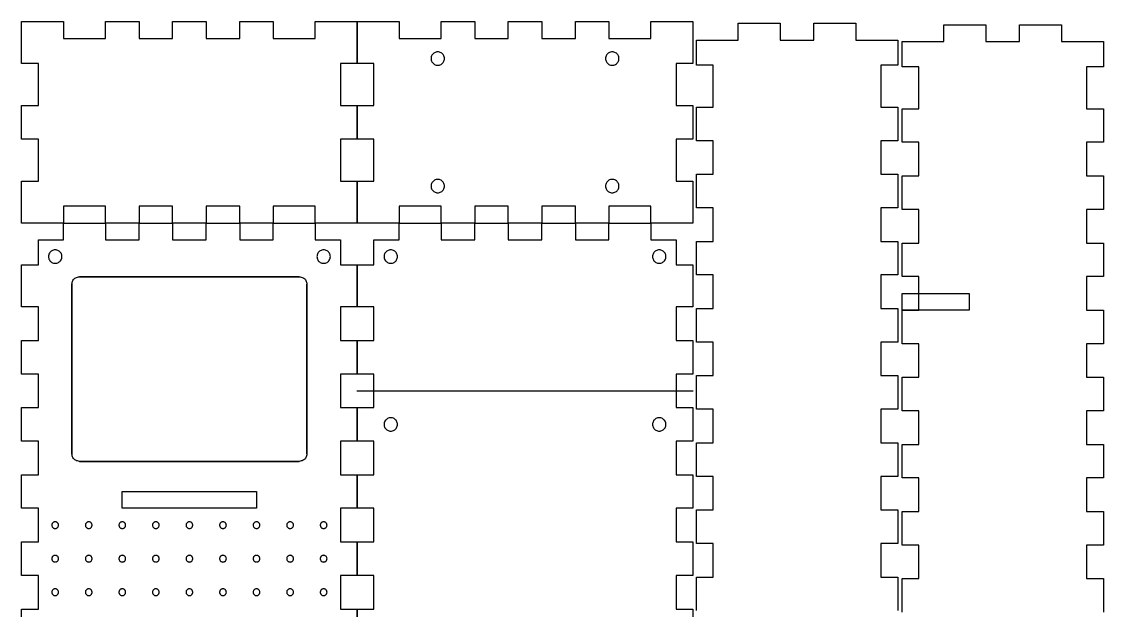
# Model space of a CAD drawing. Extents: x 1 to 323, y 39 to 399.
# Drawn here: x 0.8 to 323.1, y 223.9 to 399.3 of the extents above; entities that cross this region are included whole.
import ezdxf

# ---------------------------------------------------------------- set-up
doc = ezdxf.new("R2010")
doc.units = 0
doc.layers.add('Layer_1', color=7, linetype='CONTINUOUS')

msp = doc.modelspace()

# ---------------------------------------------------------------- linework, layer by layer
at = {"layer": 'Layer_1', "color": 7}
for points in [[(25.774448, 399.327155), (35.774456, 399.327155), (35.774456, 394.327151), (45.774464, 394.327151), (45.774464, 399.327155), (55.774472, 399.327155), (55.774472, 394.327151), (65.774481, 394.327151), (65.774481, 399.327155), (75.774489, 399.327155), (75.774489, 394.327151), (88.2745, 394.327151), (88.2745, 399.327155), (100.774509, 399.327155), (100.774509, 386.827145), (95.774505, 386.827145), (95.774505, 374.327134), (100.774509, 374.327134), (100.774509, 364.327126), (95.774505, 364.327126), (95.774505, 351.827117), (100.774509, 351.827117), (100.774509, 339.327106), (88.2745, 339.327106), (88.2745, 344.32711), (75.774489, 344.32711), (75.774489, 339.327106), (65.774481, 339.327106), (65.774481, 344.32711), (55.774472, 344.32711), (55.774472, 339.327106), (45.774464, 339.327106), (45.774464, 344.32711), (35.774456, 344.32711), (35.774456, 339.327106), (25.774448, 339.327106), (25.774448, 344.32711), (13.274437, 344.32711), (13.274437, 339.327106), (0.774427, 339.327106), (0.774427, 351.827117), (5.774431, 351.827117), (5.774431, 364.327126), (0.774427, 364.327126), (0.774427, 374.327134), (5.774431, 374.327134), (5.774431, 386.827145), (0.774427, 386.827145), (0.774427, 399.327155), (13.274437, 399.327155), (13.274437, 394.327151), (25.774448, 394.327151), (25.774448, 399.327155)], [(125.77453, 399.327155), (135.774538, 399.327155), (135.774538, 394.327151), (145.774546, 394.327151), (145.774546, 399.327155), (155.774555, 399.327155), (155.774555, 394.327151), (165.774563, 394.327151), (165.774563, 399.327155), (175.774571, 399.327155), (175.774571, 394.327151), (188.274583, 394.327151), (188.274583, 399.327155), (200.774592, 399.327155), (200.774592, 386.827145), (195.774587, 386.827145), (195.774587, 374.327134), (200.774592, 374.327134), (200.774592, 364.327126), (195.774587, 364.327126), (195.774587, 351.827117), (200.774592, 351.827117), (200.774592, 339.327106), (188.274583, 339.327106), (188.274583, 344.32711), (175.774571, 344.32711), (175.774571, 339.327106), (165.774563, 339.327106), (165.774563, 344.32711), (155.774555, 344.32711), (155.774555, 339.327106), (145.774546, 339.327106), (145.774546, 344.32711), (135.774538, 344.32711), (135.774538, 339.327106), (125.77453, 339.327106), (125.77453, 344.32711), (113.27452, 344.32711), (113.27452, 339.327106), (100.774509, 339.327106), (100.774509, 351.827117), (105.774513, 351.827117), (105.774513, 364.327126), (100.774509, 364.327126), (100.774509, 374.327134), (105.774513, 374.327134), (105.774513, 386.827145), (100.774509, 386.827145), (100.774509, 399.327155), (113.27452, 399.327155), (113.27452, 394.327151), (125.77453, 394.327151), (125.77453, 399.327155)], [(126.77453, 388.327146), (126.77453, 388.327146)], [(178.774573, 388.327146), (178.774573, 388.327146)], [(126.77453, 350.327115), (126.77453, 350.327115)], [(178.774573, 350.327115), (178.774573, 350.327115)], [(12.774438, 329.327096), (12.774438, 329.327096)], [(92.7745, 329.327096), (92.7745, 329.327096)], [(112.77452, 329.327096), (112.77452, 329.327096)], [(192.774582, 329.327096), (192.774582, 329.327096)], [(18.024441, 323.327092), (83.524494, 323.327092)], [(18.024441, 323.327092), (18.024441, 323.327092)], [(15.77444, 270.577049), (15.77444, 321.07709)], [(85.774494, 321.07709), (85.774494, 270.577049)], [(283.120738, 318.374792), (283.120738, 313.374788), (263.12072, 313.374788), (263.12072, 318.374792), (283.120738, 318.374792)], [(100.774509, 289.327064), (200.774589, 289.327064), (200.774589, 289.227064), (100.774509, 289.227064), (100.774509, 289.327064)], [(112.77452, 279.327055), (112.77452, 279.327055)], [(192.774582, 279.327055), (192.774582, 279.327055)], [(83.524494, 268.327046), (18.024441, 268.327046)], [(30.774452, 259.327036), (70.774487, 259.327036), (70.774487, 254.327032), (30.774452, 254.327032), (30.774452, 259.327036)], [(11.774437, 249.327033), (11.774437, 249.327033)], [(21.774445, 249.327033), (21.774445, 249.327033)], [(31.774453, 249.327033), (31.774453, 249.327033)], [(41.774464, 249.327033), (41.774464, 249.327033)], [(51.774469, 249.327033), (51.774469, 249.327033)], [(61.774477, 249.327033), (61.774477, 249.327033)], [(71.774483, 249.327033), (71.774483, 249.327033)], [(81.774497, 249.327033), (81.774497, 249.327033)], [(91.774499, 249.327033), (91.774499, 249.327033)], [(11.774437, 239.327025), (11.774437, 239.327025)], [(21.774445, 239.327025), (21.774445, 239.327025)], [(31.774453, 239.327025), (31.774453, 239.327025)], [(41.774464, 239.327025), (41.774464, 239.327025)], [(51.774469, 239.327025), (51.774469, 239.327025)], [(61.774477, 239.327025), (61.774477, 239.327025)], [(71.774483, 239.327025), (71.774483, 239.327025)], [(81.774497, 239.327025), (81.774497, 239.327025)], [(91.774499, 239.327025), (91.774499, 239.327025)], [(11.774437, 229.327014), (11.774437, 229.327014)], [(21.774445, 229.327014), (21.774445, 229.327014)], [(31.774453, 229.327014), (31.774453, 229.327014)], [(41.774464, 229.327014), (41.774464, 229.327014)], [(51.774469, 229.327014), (51.774469, 229.327014)], [(61.774477, 229.327014), (61.774477, 229.327014)], [(71.774483, 229.327014), (71.774483, 229.327014)], [(81.774497, 229.327014), (81.774497, 229.327014)], [(91.774499, 229.327014), (91.774499, 229.327014)]]:
    msp.add_lwpolyline(points, close=True, dxfattribs=at)
for points in [[(201.838179, 223.850867), (201.838179, 233.850875), (206.838184, 233.850875), (206.838184, 243.850882), (201.838179, 243.850882), (201.838179, 253.85089), (206.838184, 253.85089), (206.838184, 263.850898), (201.838179, 263.850898), (201.838179, 273.850905), (206.838184, 273.850905), (206.838184, 283.850913), (201.838179, 283.850913), (201.838179, 293.85092), (206.838184, 293.85092), (206.838184, 303.850928), (201.838179, 303.850928), (201.838179, 313.850936), (206.838184, 313.850936), (206.838184, 323.850943), (201.838179, 323.850943), (201.838179, 333.850951), (206.838184, 333.850951), (206.838184, 343.850959), (201.838179, 343.850959), (201.838179, 353.850966), (206.838184, 353.850966), (206.838184, 363.850974), (201.838179, 363.850974), (201.838179, 373.850981), (206.838184, 373.850981), (206.838184, 386.350991), (201.838179, 386.350991), (201.838179, 393.850997), (214.338192, 393.850997), (214.338192, 398.851001), (226.838203, 398.851001), (226.838203, 393.850997), (236.838212, 393.850997), (236.838212, 398.851001), (249.338223, 398.851001), (249.338223, 393.850997), (261.838235, 393.850997), (261.838235, 386.350991), (256.83823, 386.350991), (256.83823, 373.850981), (261.838235, 373.850981), (261.838235, 363.850974), (256.83823, 363.850974), (256.83823, 353.850966), (256.83823, 353.850966), (261.838235, 353.850966), (261.838235, 343.850959), (256.83823, 343.850959), (256.83823, 333.850951), (261.838235, 333.850951), (261.838235, 323.850943), (256.83823, 323.850943), (256.83823, 313.850936), (261.838235, 313.850936), (261.838235, 303.850928), (256.83823, 303.850928), (256.83823, 293.85092), (261.838235, 293.85092), (261.838235, 283.850913), (256.83823, 283.850913), (256.83823, 273.850905), (261.838235, 273.850905), (261.838235, 263.850898), (256.83823, 263.850898), (256.83823, 253.85089), (261.838235, 253.85089), (261.838235, 243.850882), (256.83823, 243.850882), (256.83823, 233.850875), (261.838235, 233.850875), (261.838235, 223.850867)], [(263.120723, 223.374722), (263.120723, 233.37473), (268.120727, 233.37473), (268.120727, 243.374737), (263.120723, 243.374737), (263.120723, 253.374745), (268.120727, 253.374745), (268.120727, 263.374753), (263.120723, 263.374753), (263.120723, 273.37476), (268.120727, 273.37476), (268.120727, 283.374768), (263.120723, 283.374768), (263.120723, 293.374775), (268.120727, 293.374775), (268.120727, 303.374783), (263.120723, 303.374783), (263.120723, 313.374791), (268.120727, 313.374791), (268.120727, 323.374798), (263.120723, 323.374798), (263.120723, 333.374806), (268.120727, 333.374806), (268.120727, 343.374814), (263.120723, 343.374814), (263.120723, 353.374821), (268.120727, 353.374821), (268.120727, 363.374829), (263.120723, 363.374829), (263.120723, 373.374836), (268.120727, 373.374836), (268.120727, 385.874846), (263.120723, 385.874846), (263.120723, 393.374852), (275.620736, 393.374852), (275.620736, 398.374856), (288.120746, 398.374856), (288.120746, 393.374852), (298.120755, 393.374852), (298.120755, 398.374856), (310.620767, 398.374856), (310.620767, 393.374852), (323.120778, 393.374852), (323.120778, 385.874846), (318.120774, 385.874846), (318.120774, 373.374836), (323.120778, 373.374836), (323.120778, 363.374829), (318.120774, 363.374829), (318.120774, 353.374821), (318.120774, 353.374821), (323.120778, 353.374821), (323.120778, 343.374814), (318.120774, 343.374814), (318.120774, 333.374806), (323.120778, 333.374806), (323.120778, 323.374798), (318.120774, 323.374798), (318.120774, 313.374791), (323.120778, 313.374791), (323.120778, 303.374783), (318.120774, 303.374783), (318.120774, 293.374775), (323.120778, 293.374775), (323.120778, 283.374768), (318.120774, 283.374768), (318.120774, 273.37476), (323.120778, 273.37476), (323.120778, 263.374753), (318.120774, 263.374753), (318.120774, 253.374745), (323.120778, 253.374745), (323.120778, 243.374737), (318.120774, 243.374737), (318.120774, 233.37473), (323.120778, 233.37473), (323.120778, 223.374722)], [(0.774427, 214.327002), (0.774427, 224.32701), (5.774431, 224.32701), (5.774431, 234.327018), (0.774427, 234.327018), (0.774427, 244.327027), (5.774431, 244.327027), (5.774431, 254.327035), (0.774427, 254.327035), (0.774427, 264.327043), (5.774431, 264.327043), (5.774431, 274.327051), (0.774427, 274.327051), (0.774427, 284.327059), (5.774431, 284.327059), (5.774431, 294.327068), (0.774427, 294.327068), (0.774427, 304.327076), (5.774431, 304.327076), (5.774431, 314.327084), (0.774427, 314.327084), (0.774427, 326.827094), (5.774431, 326.827094), (5.774431, 334.327101), (13.274437, 334.327101), (13.274437, 339.327105), (25.774448, 339.327105), (25.774448, 334.327101), (25.774448, 334.327101), (35.774456, 334.327101), (35.774456, 339.327105), (45.774464, 339.327105), (45.774464, 334.327101), (55.774472, 334.327101), (55.774472, 339.327105), (65.774481, 339.327105), (65.774481, 334.327101), (75.774489, 334.327101), (75.774489, 339.327105), (88.2745, 339.327105), (88.2745, 334.327101), (95.774505, 334.327101), (95.774505, 326.827094), (100.774509, 326.827094), (100.774509, 314.327084), (95.774505, 314.327084), (95.774505, 304.327076), (100.774509, 304.327076), (100.774509, 294.327068), (95.774505, 294.327068), (95.774505, 284.327059), (100.774509, 284.327059), (100.774509, 274.327051), (95.774505, 274.327051), (95.774505, 264.327043), (100.774509, 264.327043), (100.774509, 254.327035), (95.774505, 254.327035), (95.774505, 244.327027), (100.774509, 244.327027), (100.774509, 234.327018), (95.774505, 234.327018), (95.774505, 224.32701), (100.774509, 224.32701), (100.774509, 214.327002)], [(100.774509, 214.327002), (100.774509, 224.32701), (105.774513, 224.32701), (105.774513, 234.327018), (100.774509, 234.327018), (100.774509, 244.327027), (105.774513, 244.327027), (105.774513, 254.327035), (100.774509, 254.327035), (100.774509, 264.327043), (105.774513, 264.327043), (105.774513, 274.327051), (100.774509, 274.327051), (100.774509, 284.327059), (105.774513, 284.327059), (105.774513, 294.327068), (100.774509, 294.327068), (100.774509, 304.327076), (105.774513, 304.327076), (105.774513, 314.327084), (100.774509, 314.327084), (100.774509, 326.827094), (105.774513, 326.827094), (105.774513, 334.327101), (113.27452, 334.327101), (113.27452, 339.327105), (125.77453, 339.327105), (125.77453, 334.327101), (125.77453, 334.327101), (135.774538, 334.327101), (135.774538, 339.327105), (145.774546, 339.327105), (145.774546, 334.327101), (155.774555, 334.327101), (155.774555, 339.327105), (165.774563, 339.327105), (165.774563, 334.327101), (175.774571, 334.327101), (175.774571, 339.327105), (188.274583, 339.327105), (188.274583, 334.327101), (195.774587, 334.327101), (195.774587, 326.827094), (200.774592, 326.827094), (200.774592, 314.327084), (195.774587, 314.327084), (195.774587, 304.327076), (200.774592, 304.327076), (200.774592, 294.327068), (195.774587, 294.327068), (195.774587, 284.327059), (200.774592, 284.327059), (200.774592, 274.327051), (195.774587, 274.327051), (195.774587, 264.327043), (200.774592, 264.327043), (200.774592, 254.327035), (195.774587, 254.327035), (195.774587, 244.327027), (200.774592, 244.327027), (200.774592, 234.327018), (195.774587, 234.327018), (195.774587, 224.32701), (200.774592, 224.32701), (200.774592, 214.327002)]]:
    msp.add_lwpolyline(points, dxfattribs=at)
for points, knots in [([(126.77453, 388.327146), (126.761197, 388.152129), (126.734642, 387.803544), (126.524792, 387.315714), (126.205525, 386.896593), (125.785841, 386.575229), (125.298162, 386.373164), (124.774519, 386.304039), (124.250928, 386.373164), (123.763096, 386.575229), (123.343975, 386.896593), (123.022611, 387.315714), (122.820546, 387.803544), (122.751421, 388.327146), (122.820546, 388.850748), (123.022611, 389.338577), (123.343975, 389.757698), (123.763096, 390.079062), (124.250928, 390.281128), (124.774519, 390.350253), (125.298162, 390.281128), (125.785841, 390.079062), (126.205525, 389.757698), (126.524792, 389.338577), (126.734642, 388.850748), (126.761197, 388.502163), (126.77453, 388.327146)], [0, 0, 0, 0, 0.52355, 1.042768, 1.566318, 2.089868, 2.609086, 3.132636, 3.656186, 4.175404, 4.698954, 5.222504, 5.741722, 6.265272, 6.788822, 7.30804, 7.83159, 8.35514, 8.874358, 9.397908, 9.921458, 10.440676, 10.964226, 11.487776, 12.006994, 12.530544, 12.530544, 12.530544, 12.530544]), ([(178.774573, 388.327146), (178.761241, 388.152129), (178.734685, 387.803545), (178.52484, 387.315712), (178.205552, 386.896603), (177.785948, 386.575191), (177.297974, 386.373307), (176.601234, 386.280229), (175.726433, 386.514842), (174.962807, 387.279973), (174.679039, 388.327146), (174.962807, 389.374319), (175.726433, 390.13945), (176.601234, 390.374063), (177.297974, 390.280985), (177.785948, 390.079101), (178.205552, 389.757688), (178.52484, 389.33858), (178.734685, 388.850747), (178.761241, 388.502162), (178.774573, 388.327146)], [0, 0, 0, 0, 0.52355, 1.042768, 1.566318, 2.089868, 2.609086, 3.132636, 4.178354, 5.193057, 6.238775, 7.284493, 8.299196, 9.344914, 9.868464, 10.387682, 10.911232, 11.434782, 11.954, 12.47755, 12.47755, 12.47755, 12.47755]), ([(126.77453, 350.327115), (126.761197, 350.152098), (126.734642, 349.803513), (126.524792, 349.315683), (126.205525, 348.896562), (125.785841, 348.575198), (125.298162, 348.373132), (124.774519, 348.304008), (124.250928, 348.373132), (123.763096, 348.575198), (123.343975, 348.896562), (123.022611, 349.315683), (122.820546, 349.803513), (122.751421, 350.327115), (122.820546, 350.850716), (123.022611, 351.338546), (123.343975, 351.757667), (123.763096, 352.079031), (124.250928, 352.281097), (124.774519, 352.350222), (125.298162, 352.281097), (125.785841, 352.079031), (126.205525, 351.757667), (126.524792, 351.338546), (126.734642, 350.850716), (126.761197, 350.502131), (126.77453, 350.327115)], [0, 0, 0, 0, 0.52355, 1.042768, 1.566318, 2.089868, 2.609086, 3.132636, 3.656186, 4.175404, 4.698954, 5.222504, 5.741722, 6.265272, 6.788822, 7.30804, 7.83159, 8.35514, 8.874358, 9.397908, 9.921458, 10.440676, 10.964226, 11.487776, 12.006994, 12.530544, 12.530544, 12.530544, 12.530544]), ([(178.774573, 350.327115), (178.761241, 350.152098), (178.734685, 349.803513), (178.52484, 349.31568), (178.205552, 348.896572), (177.785948, 348.57516), (177.297974, 348.373275), (176.601234, 348.280198), (175.726433, 348.514811), (174.962807, 349.279941), (174.679039, 350.327115), (174.962807, 351.374288), (175.726433, 352.139419), (176.601234, 352.374032), (177.297974, 352.280954), (177.785948, 352.07907), (178.205552, 351.757657), (178.52484, 351.338549), (178.734685, 350.850716), (178.761241, 350.502131), (178.774573, 350.327115)], [0, 0, 0, 0, 0.52355, 1.042768, 1.566318, 2.089868, 2.609086, 3.132636, 4.178354, 5.193057, 6.238775, 7.284493, 8.299196, 9.344914, 9.868464, 10.387682, 10.911232, 11.434782, 11.954, 12.47755, 12.47755, 12.47755, 12.47755]), ([(12.774438, 329.327096), (12.761105, 329.152079), (12.73455, 328.803494), (12.5247, 328.315664), (12.205433, 327.896543), (11.785749, 327.575179), (11.29807, 327.373114), (10.774427, 327.303989), (10.250836, 327.373114), (9.763004, 327.575179), (9.343883, 327.896543), (9.022519, 328.315664), (8.820454, 328.803494), (8.751329, 329.327096), (8.820454, 329.850698), (9.022519, 330.338527), (9.343883, 330.757649), (9.763004, 331.079012), (10.250836, 331.281078), (10.774427, 331.350203), (11.29807, 331.281078), (11.785749, 331.079012), (12.205433, 330.757649), (12.5247, 330.338527), (12.73455, 329.850698), (12.761105, 329.502113), (12.774438, 329.327096)], [0, 0, 0, 0, 0.52355, 1.042768, 1.566318, 2.089868, 2.609086, 3.132636, 3.656186, 4.175404, 4.698954, 5.222504, 5.741722, 6.265272, 6.788822, 7.30804, 7.83159, 8.35514, 8.874358, 9.397908, 9.921458, 10.440676, 10.964226, 11.487776, 12.006994, 12.530544, 12.530544, 12.530544, 12.530544]), ([(92.7745, 329.327096), (92.761167, 329.152079), (92.734613, 328.803494), (92.524762, 328.315664), (92.205495, 327.896543), (91.785812, 327.575179), (91.298132, 327.373114), (90.77449, 327.303989), (90.250899, 327.373114), (89.763066, 327.575179), (89.343946, 327.896543), (89.022582, 328.315664), (88.820516, 328.803494), (88.751391, 329.327096), (88.820516, 329.850698), (89.022582, 330.338527), (89.343946, 330.757649), (89.763066, 331.079012), (90.250899, 331.281078), (90.77449, 331.350203), (91.298132, 331.281078), (91.785812, 331.079012), (92.205495, 330.757649), (92.524762, 330.338527), (92.734613, 329.850698), (92.761167, 329.502113), (92.7745, 329.327096)], [0, 0, 0, 0, 0.52355, 1.042768, 1.566318, 2.089868, 2.609086, 3.132636, 3.656186, 4.175404, 4.698954, 5.222504, 5.741722, 6.265272, 6.788822, 7.30804, 7.83159, 8.35514, 8.874358, 9.397908, 9.921458, 10.440676, 10.964226, 11.487776, 12.006994, 12.530544, 12.530544, 12.530544, 12.530544]), ([(112.77452, 329.327096), (112.761187, 329.152079), (112.734633, 328.803494), (112.524782, 328.315664), (112.205515, 327.896543), (111.785832, 327.575179), (111.298152, 327.373114), (110.77451, 327.303989), (110.250918, 327.373114), (109.763086, 327.575179), (109.343966, 327.896543), (109.022602, 328.315664), (108.820536, 328.803494), (108.751411, 329.327096), (108.820536, 329.850698), (109.022602, 330.338527), (109.343966, 330.757649), (109.763086, 331.079012), (110.250918, 331.281078), (110.77451, 331.350203), (111.298152, 331.281078), (111.785832, 331.079012), (112.205515, 330.757649), (112.524782, 330.338527), (112.734633, 329.850698), (112.761187, 329.502113), (112.77452, 329.327096)], [0, 0, 0, 0, 0.52355, 1.042768, 1.566318, 2.089868, 2.609086, 3.132636, 3.656186, 4.175404, 4.698954, 5.222504, 5.741722, 6.265272, 6.788822, 7.30804, 7.83159, 8.35514, 8.874358, 9.397908, 9.921458, 10.440676, 10.964226, 11.487776, 12.006994, 12.530544, 12.530544, 12.530544, 12.530544]), ([(192.774582, 329.327096), (192.76125, 329.152079), (192.734695, 328.803494), (192.524844, 328.315664), (192.205578, 327.896543), (191.785894, 327.575179), (191.298214, 327.373114), (190.774572, 327.303989), (190.250981, 327.373114), (189.763148, 327.575179), (189.344028, 327.896543), (189.022664, 328.315664), (188.820598, 328.803494), (188.751473, 329.327096), (188.820598, 329.850698), (189.022664, 330.338527), (189.344028, 330.757649), (189.763148, 331.079012), (190.250981, 331.281078), (190.774572, 331.350203), (191.298214, 331.281078), (191.785894, 331.079012), (192.205578, 330.757649), (192.524844, 330.338527), (192.734695, 329.850698), (192.76125, 329.502113), (192.774582, 329.327096)], [0, 0, 0, 0, 0.52355, 1.042768, 1.566318, 2.089868, 2.609086, 3.132636, 3.656186, 4.175404, 4.698954, 5.222504, 5.741722, 6.265272, 6.788822, 7.30804, 7.83159, 8.35514, 8.874358, 9.397908, 9.921458, 10.440676, 10.964226, 11.487776, 12.006994, 12.530544, 12.530544, 12.530544, 12.530544]), ([(15.77444, 321.07709), (15.83584, 321.471971), (15.956684, 322.249148), (16.852384, 323.144847), (17.629561, 323.265691), (18.024441, 323.327092)], [0, 0, 0, 0, 1.177866, 2.318195, 3.496061, 3.496061, 3.496061, 3.496061]), ([(83.524494, 323.327092), (83.919375, 323.265691), (84.696551, 323.144847), (85.59225, 322.249148), (85.713094, 321.471971), (85.774494, 321.07709)], [0, 0, 0, 0, 1.177865, 2.318193, 3.49606, 3.49606, 3.49606, 3.49606]), ([(112.77452, 279.327055), (112.761187, 279.152039), (112.734633, 278.803453), (112.524782, 278.315624), (112.205515, 277.896503), (111.785832, 277.575139), (111.298152, 277.373073), (110.77451, 277.303948), (110.250918, 277.373073), (109.763086, 277.575139), (109.343966, 277.896503), (109.022602, 278.315624), (108.820536, 278.803453), (108.751411, 279.327055), (108.820536, 279.850657), (109.022602, 280.338487), (109.343966, 280.757608), (109.763086, 281.078972), (110.250918, 281.281037), (110.77451, 281.350162), (111.298152, 281.281037), (111.785832, 281.078972), (112.205515, 280.757608), (112.524782, 280.338487), (112.734633, 279.850657), (112.761187, 279.502072), (112.77452, 279.327055)], [0, 0, 0, 0, 0.52355, 1.042768, 1.566318, 2.089868, 2.609086, 3.132636, 3.656186, 4.175404, 4.698954, 5.222504, 5.741722, 6.265272, 6.788822, 7.30804, 7.83159, 8.35514, 8.874358, 9.397908, 9.921458, 10.440676, 10.964226, 11.487776, 12.006994, 12.530544, 12.530544, 12.530544, 12.530544]), ([(192.774582, 279.327055), (192.76125, 279.152039), (192.734695, 278.803453), (192.524844, 278.315624), (192.205578, 277.896503), (191.785894, 277.575139), (191.298214, 277.373073), (190.774572, 277.303948), (190.250981, 277.373073), (189.763148, 277.575139), (189.344028, 277.896503), (189.022664, 278.315624), (188.820598, 278.803453), (188.751473, 279.327055), (188.820598, 279.850657), (189.022664, 280.338487), (189.344028, 280.757608), (189.763148, 281.078972), (190.250981, 281.281037), (190.774572, 281.350162), (191.298214, 281.281037), (191.785894, 281.078972), (192.205578, 280.757608), (192.524844, 280.338487), (192.734695, 279.850657), (192.76125, 279.502072), (192.774582, 279.327055)], [0, 0, 0, 0, 0.52355, 1.042768, 1.566318, 2.089868, 2.609086, 3.132636, 3.656186, 4.175404, 4.698954, 5.222504, 5.741722, 6.265272, 6.788822, 7.30804, 7.83159, 8.35514, 8.874358, 9.397908, 9.921458, 10.440676, 10.964226, 11.487776, 12.006994, 12.530544, 12.530544, 12.530544, 12.530544]), ([(18.024441, 268.327046), (17.629561, 268.388447), (16.852384, 268.509291), (15.956684, 269.404991), (15.83584, 270.182168), (15.77444, 270.577049)], [0, 0, 0, 0, 1.177866, 2.318195, 3.496062, 3.496062, 3.496062, 3.496062]), ([(85.774494, 270.577049), (85.713094, 270.182168), (85.59225, 269.404991), (84.696551, 268.509291), (83.919375, 268.388447), (83.524494, 268.327046)], [0, 0, 0, 0, 1.177867, 2.318195, 3.49606, 3.49606, 3.49606, 3.49606]), ([(11.774437, 249.327033), (11.76777, 249.239525), (11.754493, 249.065233), (11.649568, 248.821318), (11.489934, 248.611757), (11.280093, 248.451075), (11.036253, 248.350042), (10.774432, 248.31548), (10.512636, 248.350042), (10.26872, 248.451075), (10.05916, 248.611757), (9.898478, 248.821318), (9.797445, 249.065233), (9.762882, 249.327033), (9.797445, 249.588834), (9.898478, 249.832749), (10.05916, 250.04231), (10.26872, 250.202992), (10.512636, 250.304025), (10.774432, 250.338587), (11.036253, 250.304025), (11.280093, 250.202992), (11.489934, 250.04231), (11.649568, 249.832749), (11.754493, 249.588834), (11.76777, 249.414542), (11.774437, 249.327033)], [0, 0, 0, 0, 0.261775, 0.521384, 0.783159, 1.044934, 1.304543, 1.566318, 1.828093, 2.087702, 2.349477, 2.611252, 2.870861, 3.132636, 3.394411, 3.65402, 3.915795, 4.17757, 4.437179, 4.698954, 4.960729, 5.220338, 5.482113, 5.743888, 6.003497, 6.265272, 6.265272, 6.265272, 6.265272]), ([(21.774445, 249.327033), (21.767779, 249.239525), (21.754502, 249.065233), (21.649576, 248.821318), (21.489943, 248.611757), (21.280101, 248.451075), (21.036261, 248.350042), (20.77444, 248.31548), (20.512645, 248.350042), (20.268728, 248.451075), (20.059168, 248.611757), (19.898486, 248.821318), (19.797453, 249.065233), (19.762891, 249.327033), (19.797453, 249.588834), (19.898486, 249.832749), (20.059168, 250.04231), (20.268728, 250.202992), (20.512645, 250.304025), (20.77444, 250.338587), (21.036261, 250.304025), (21.280101, 250.202992), (21.489943, 250.04231), (21.649576, 249.832749), (21.754502, 249.588834), (21.767779, 249.414542), (21.774445, 249.327033)], [0, 0, 0, 0, 0.261775, 0.521384, 0.783159, 1.044934, 1.304543, 1.566318, 1.828093, 2.087702, 2.349477, 2.611252, 2.870861, 3.132636, 3.394411, 3.65402, 3.915795, 4.17757, 4.437179, 4.698954, 4.960729, 5.220338, 5.482113, 5.743888, 6.003497, 6.265272, 6.265272, 6.265272, 6.265272]), ([(31.774453, 249.327033), (31.767786, 249.239525), (31.754509, 249.065233), (31.649584, 248.821318), (31.48995, 248.611757), (31.280109, 248.451075), (31.036269, 248.350042), (30.774447, 248.31548), (30.512652, 248.350042), (30.268736, 248.451075), (30.059175, 248.611757), (29.898493, 248.821318), (29.797461, 249.065233), (29.762898, 249.327033), (29.797461, 249.588834), (29.898493, 249.832749), (30.059175, 250.04231), (30.268736, 250.202992), (30.512652, 250.304025), (30.774447, 250.338587), (31.036269, 250.304025), (31.280109, 250.202992), (31.48995, 250.04231), (31.649584, 249.832749), (31.754509, 249.588834), (31.767786, 249.414542), (31.774453, 249.327033)], [0, 0, 0, 0, 0.261775, 0.521384, 0.783159, 1.044934, 1.304543, 1.566318, 1.828093, 2.087702, 2.349477, 2.611252, 2.870861, 3.132636, 3.394411, 3.65402, 3.915795, 4.17757, 4.437179, 4.698954, 4.960729, 5.220338, 5.482113, 5.743888, 6.003497, 6.265272, 6.265272, 6.265272, 6.265272]), ([(41.774464, 249.327033), (41.767797, 249.239525), (41.75452, 249.065233), (41.649595, 248.821318), (41.489961, 248.611757), (41.28012, 248.451075), (41.03628, 248.350042), (40.774459, 248.31548), (40.512663, 248.350042), (40.268747, 248.451075), (40.059187, 248.611757), (39.898505, 248.821318), (39.797472, 249.065233), (39.762909, 249.327033), (39.797472, 249.588834), (39.898505, 249.832749), (40.059187, 250.04231), (40.268747, 250.202992), (40.512663, 250.304025), (40.774459, 250.338587), (41.03628, 250.304025), (41.28012, 250.202992), (41.489961, 250.04231), (41.649595, 249.832749), (41.75452, 249.588834), (41.767797, 249.414542), (41.774464, 249.327033)], [0, 0, 0, 0, 0.261775, 0.521384, 0.783159, 1.044934, 1.304543, 1.566318, 1.828093, 2.087702, 2.349477, 2.611252, 2.870861, 3.132636, 3.394411, 3.65402, 3.915795, 4.17757, 4.437179, 4.698954, 4.960729, 5.220338, 5.482113, 5.743888, 6.003497, 6.265272, 6.265272, 6.265272, 6.265272]), ([(51.774469, 249.327033), (51.767803, 249.239525), (51.754525, 249.065233), (51.6496, 248.821318), (51.489967, 248.611757), (51.280125, 248.451075), (51.036285, 248.350042), (50.774464, 248.31548), (50.512668, 248.350042), (50.268752, 248.451075), (50.059192, 248.611757), (49.89851, 248.821318), (49.797477, 249.065233), (49.762915, 249.327033), (49.797477, 249.588834), (49.89851, 249.832749), (50.059192, 250.04231), (50.268752, 250.202992), (50.512668, 250.304025), (50.774464, 250.338587), (51.036285, 250.304025), (51.280125, 250.202992), (51.489967, 250.04231), (51.6496, 249.832749), (51.754525, 249.588834), (51.767803, 249.414542), (51.774469, 249.327033)], [0, 0, 0, 0, 0.261775, 0.521384, 0.783159, 1.044934, 1.304543, 1.566318, 1.828093, 2.087702, 2.349477, 2.611252, 2.870861, 3.132636, 3.394411, 3.65402, 3.915795, 4.17757, 4.437179, 4.698954, 4.960729, 5.220338, 5.482113, 5.743888, 6.003497, 6.265272, 6.265272, 6.265272, 6.265272]), ([(61.774477, 249.327033), (61.767811, 249.239525), (61.754534, 249.065233), (61.649608, 248.821318), (61.489975, 248.611757), (61.280133, 248.451075), (61.036293, 248.350042), (60.774472, 248.31548), (60.512677, 248.350042), (60.26876, 248.451075), (60.0592, 248.611757), (59.898518, 248.821318), (59.797485, 249.065233), (59.762923, 249.327033), (59.797485, 249.588834), (59.898518, 249.832749), (60.0592, 250.04231), (60.26876, 250.202992), (60.512677, 250.304025), (60.774472, 250.338587), (61.036293, 250.304025), (61.280133, 250.202992), (61.489975, 250.04231), (61.649608, 249.832749), (61.754534, 249.588834), (61.767811, 249.414542), (61.774477, 249.327033)], [0, 0, 0, 0, 0.261775, 0.521384, 0.783159, 1.044934, 1.304543, 1.566318, 1.828093, 2.087702, 2.349477, 2.611252, 2.870861, 3.132636, 3.394411, 3.65402, 3.915795, 4.17757, 4.437179, 4.698954, 4.960729, 5.220338, 5.482113, 5.743888, 6.003497, 6.265272, 6.265272, 6.265272, 6.265272]), ([(71.774483, 249.327033), (71.767816, 249.239525), (71.754539, 249.065233), (71.649614, 248.821318), (71.48998, 248.611757), (71.280139, 248.451075), (71.036299, 248.350042), (70.774478, 248.31548), (70.512682, 248.350042), (70.268766, 248.451075), (70.059206, 248.611757), (69.898524, 248.821318), (69.797491, 249.065233), (69.762928, 249.327033), (69.797491, 249.588834), (69.898524, 249.832749), (70.059206, 250.04231), (70.268766, 250.202992), (70.512682, 250.304025), (70.774478, 250.338587), (71.036299, 250.304025), (71.280139, 250.202992), (71.48998, 250.04231), (71.649614, 249.832749), (71.754539, 249.588834), (71.767816, 249.414542), (71.774483, 249.327033)], [0, 0, 0, 0, 0.261775, 0.521384, 0.783159, 1.044934, 1.304543, 1.566318, 1.828093, 2.087702, 2.349477, 2.611252, 2.870861, 3.132636, 3.394411, 3.65402, 3.915795, 4.17757, 4.437179, 4.698954, 4.960729, 5.220338, 5.482113, 5.743888, 6.003497, 6.265272, 6.265272, 6.265272, 6.265272]), ([(81.774497, 249.327033), (81.76783, 249.239525), (81.754553, 249.065233), (81.649628, 248.821318), (81.489994, 248.611757), (81.280152, 248.451075), (81.036313, 248.350042), (80.774491, 248.31548), (80.512696, 248.350042), (80.26878, 248.451075), (80.059219, 248.611757), (79.898537, 248.821318), (79.797505, 249.065233), (79.762942, 249.327033), (79.797505, 249.588834), (79.898537, 249.832749), (80.059219, 250.04231), (80.26878, 250.202992), (80.512696, 250.304025), (80.774491, 250.338587), (81.036313, 250.304025), (81.280152, 250.202992), (81.489994, 250.04231), (81.649628, 249.832749), (81.754553, 249.588834), (81.76783, 249.414542), (81.774497, 249.327033)], [0, 0, 0, 0, 0.261775, 0.521384, 0.783159, 1.044934, 1.304543, 1.566318, 1.828093, 2.087702, 2.349477, 2.611252, 2.870861, 3.132636, 3.394411, 3.65402, 3.915795, 4.17757, 4.437179, 4.698954, 4.960729, 5.220338, 5.482113, 5.743888, 6.003497, 6.265272, 6.265272, 6.265272, 6.265272]), ([(91.774499, 249.327033), (91.767833, 249.239525), (91.754556, 249.065233), (91.64963, 248.821318), (91.489997, 248.611757), (91.280155, 248.451075), (91.036315, 248.350042), (90.774494, 248.31548), (90.512698, 248.350042), (90.268782, 248.451075), (90.059222, 248.611757), (89.89854, 248.821318), (89.797507, 249.065233), (89.762945, 249.327033), (89.797507, 249.588834), (89.89854, 249.832749), (90.059222, 250.04231), (90.268782, 250.202992), (90.512698, 250.304025), (90.774494, 250.338587), (91.036315, 250.304025), (91.280155, 250.202992), (91.489997, 250.04231), (91.64963, 249.832749), (91.754556, 249.588834), (91.767833, 249.414542), (91.774499, 249.327033)], [0, 0, 0, 0, 0.261775, 0.521384, 0.783159, 1.044934, 1.304543, 1.566318, 1.828093, 2.087702, 2.349477, 2.611252, 2.870861, 3.132636, 3.394411, 3.65402, 3.915795, 4.17757, 4.437179, 4.698954, 4.960729, 5.220338, 5.482113, 5.743888, 6.003497, 6.265272, 6.265272, 6.265272, 6.265272]), ([(11.774437, 239.327025), (11.76777, 239.239517), (11.754493, 239.065224), (11.649568, 238.821309), (11.489934, 238.611749), (11.280093, 238.451067), (11.036253, 238.350034), (10.774432, 238.315472), (10.512636, 238.350034), (10.26872, 238.451067), (10.05916, 238.611749), (9.898478, 238.821309), (9.797445, 239.065224), (9.762882, 239.327025), (9.797445, 239.588826), (9.898478, 239.832741), (10.05916, 240.042302), (10.26872, 240.202984), (10.512636, 240.304016), (10.774432, 240.338579), (11.036253, 240.304016), (11.280093, 240.202984), (11.489934, 240.042302), (11.649568, 239.832741), (11.754493, 239.588826), (11.76777, 239.414534), (11.774437, 239.327025)], [0, 0, 0, 0, 0.261775, 0.521384, 0.783159, 1.044934, 1.304543, 1.566318, 1.828093, 2.087702, 2.349477, 2.611252, 2.870861, 3.132636, 3.394411, 3.65402, 3.915795, 4.17757, 4.437179, 4.698954, 4.960729, 5.220338, 5.482113, 5.743888, 6.003497, 6.265272, 6.265272, 6.265272, 6.265272]), ([(21.774445, 239.327025), (21.767779, 239.239517), (21.754502, 239.065224), (21.649576, 238.821309), (21.489943, 238.611749), (21.280101, 238.451067), (21.036261, 238.350034), (20.77444, 238.315472), (20.512645, 238.350034), (20.268728, 238.451067), (20.059168, 238.611749), (19.898486, 238.821309), (19.797453, 239.065224), (19.762891, 239.327025), (19.797453, 239.588826), (19.898486, 239.832741), (20.059168, 240.042302), (20.268728, 240.202984), (20.512645, 240.304016), (20.77444, 240.338579), (21.036261, 240.304016), (21.280101, 240.202984), (21.489943, 240.042302), (21.649576, 239.832741), (21.754502, 239.588826), (21.767779, 239.414534), (21.774445, 239.327025)], [0, 0, 0, 0, 0.261775, 0.521384, 0.783159, 1.044934, 1.304543, 1.566318, 1.828093, 2.087702, 2.349477, 2.611252, 2.870861, 3.132636, 3.394411, 3.65402, 3.915795, 4.17757, 4.437179, 4.698954, 4.960729, 5.220338, 5.482113, 5.743888, 6.003497, 6.265272, 6.265272, 6.265272, 6.265272]), ([(31.774453, 239.327025), (31.767786, 239.239517), (31.754509, 239.065224), (31.649584, 238.821309), (31.48995, 238.611749), (31.280109, 238.451067), (31.036269, 238.350034), (30.774447, 238.315472), (30.512652, 238.350034), (30.268736, 238.451067), (30.059175, 238.611749), (29.898493, 238.821309), (29.797461, 239.065224), (29.762898, 239.327025), (29.797461, 239.588826), (29.898493, 239.832741), (30.059175, 240.042302), (30.268736, 240.202984), (30.512652, 240.304016), (30.774447, 240.338579), (31.036269, 240.304016), (31.280109, 240.202984), (31.48995, 240.042302), (31.649584, 239.832741), (31.754509, 239.588826), (31.767786, 239.414534), (31.774453, 239.327025)], [0, 0, 0, 0, 0.261775, 0.521384, 0.783159, 1.044934, 1.304543, 1.566318, 1.828093, 2.087702, 2.349477, 2.611252, 2.870861, 3.132636, 3.394411, 3.65402, 3.915795, 4.17757, 4.437179, 4.698954, 4.960729, 5.220338, 5.482113, 5.743888, 6.003497, 6.265272, 6.265272, 6.265272, 6.265272]), ([(41.774464, 239.327025), (41.767797, 239.239517), (41.75452, 239.065224), (41.649595, 238.821309), (41.489961, 238.611749), (41.28012, 238.451067), (41.03628, 238.350034), (40.774459, 238.315472), (40.512663, 238.350034), (40.268747, 238.451067), (40.059187, 238.611749), (39.898505, 238.821309), (39.797472, 239.065224), (39.762909, 239.327025), (39.797472, 239.588826), (39.898505, 239.832741), (40.059187, 240.042302), (40.268747, 240.202984), (40.512663, 240.304016), (40.774459, 240.338579), (41.03628, 240.304016), (41.28012, 240.202984), (41.489961, 240.042302), (41.649595, 239.832741), (41.75452, 239.588826), (41.767797, 239.414534), (41.774464, 239.327025)], [0, 0, 0, 0, 0.261775, 0.521384, 0.783159, 1.044934, 1.304543, 1.566318, 1.828093, 2.087702, 2.349477, 2.611252, 2.870861, 3.132636, 3.394411, 3.65402, 3.915795, 4.17757, 4.437179, 4.698954, 4.960729, 5.220338, 5.482113, 5.743888, 6.003497, 6.265272, 6.265272, 6.265272, 6.265272]), ([(51.774469, 239.327025), (51.767803, 239.239517), (51.754525, 239.065224), (51.6496, 238.821309), (51.489967, 238.611749), (51.280125, 238.451067), (51.036285, 238.350034), (50.774464, 238.315472), (50.512668, 238.350034), (50.268752, 238.451067), (50.059192, 238.611749), (49.89851, 238.821309), (49.797477, 239.065224), (49.762915, 239.327025), (49.797477, 239.588826), (49.89851, 239.832741), (50.059192, 240.042302), (50.268752, 240.202984), (50.512668, 240.304016), (50.774464, 240.338579), (51.036285, 240.304016), (51.280125, 240.202984), (51.489967, 240.042302), (51.6496, 239.832741), (51.754525, 239.588826), (51.767803, 239.414534), (51.774469, 239.327025)], [0, 0, 0, 0, 0.261775, 0.521384, 0.783159, 1.044934, 1.304543, 1.566318, 1.828093, 2.087702, 2.349477, 2.611252, 2.870861, 3.132636, 3.394411, 3.65402, 3.915795, 4.17757, 4.437179, 4.698954, 4.960729, 5.220338, 5.482113, 5.743888, 6.003497, 6.265272, 6.265272, 6.265272, 6.265272]), ([(61.774477, 239.327025), (61.767811, 239.239517), (61.754534, 239.065224), (61.649608, 238.821309), (61.489975, 238.611749), (61.280133, 238.451067), (61.036293, 238.350034), (60.774472, 238.315472), (60.512677, 238.350034), (60.26876, 238.451067), (60.0592, 238.611749), (59.898518, 238.821309), (59.797485, 239.065224), (59.762923, 239.327025), (59.797485, 239.588826), (59.898518, 239.832741), (60.0592, 240.042302), (60.26876, 240.202984), (60.512677, 240.304016), (60.774472, 240.338579), (61.036293, 240.304016), (61.280133, 240.202984), (61.489975, 240.042302), (61.649608, 239.832741), (61.754534, 239.588826), (61.767811, 239.414534), (61.774477, 239.327025)], [0, 0, 0, 0, 0.261775, 0.521384, 0.783159, 1.044934, 1.304543, 1.566318, 1.828093, 2.087702, 2.349477, 2.611252, 2.870861, 3.132636, 3.394411, 3.65402, 3.915795, 4.17757, 4.437179, 4.698954, 4.960729, 5.220338, 5.482113, 5.743888, 6.003497, 6.265272, 6.265272, 6.265272, 6.265272]), ([(71.774483, 239.327025), (71.767816, 239.239517), (71.754539, 239.065224), (71.649614, 238.821309), (71.48998, 238.611749), (71.280139, 238.451067), (71.036299, 238.350034), (70.774478, 238.315472), (70.512682, 238.350034), (70.268766, 238.451067), (70.059206, 238.611749), (69.898524, 238.821309), (69.797491, 239.065224), (69.762928, 239.327025), (69.797491, 239.588826), (69.898524, 239.832741), (70.059206, 240.042302), (70.268766, 240.202984), (70.512682, 240.304016), (70.774478, 240.338579), (71.036299, 240.304016), (71.280139, 240.202984), (71.48998, 240.042302), (71.649614, 239.832741), (71.754539, 239.588826), (71.767816, 239.414534), (71.774483, 239.327025)], [0, 0, 0, 0, 0.261775, 0.521384, 0.783159, 1.044934, 1.304543, 1.566318, 1.828093, 2.087702, 2.349477, 2.611252, 2.870861, 3.132636, 3.394411, 3.65402, 3.915795, 4.17757, 4.437179, 4.698954, 4.960729, 5.220338, 5.482113, 5.743888, 6.003497, 6.265272, 6.265272, 6.265272, 6.265272]), ([(81.774497, 239.327025), (81.76783, 239.239517), (81.754553, 239.065224), (81.649628, 238.821309), (81.489994, 238.611749), (81.280152, 238.451067), (81.036313, 238.350034), (80.774491, 238.315472), (80.512696, 238.350034), (80.26878, 238.451067), (80.059219, 238.611749), (79.898537, 238.821309), (79.797505, 239.065224), (79.762942, 239.327025), (79.797505, 239.588826), (79.898537, 239.832741), (80.059219, 240.042302), (80.26878, 240.202984), (80.512696, 240.304016), (80.774491, 240.338579), (81.036313, 240.304016), (81.280152, 240.202984), (81.489994, 240.042302), (81.649628, 239.832741), (81.754553, 239.588826), (81.76783, 239.414534), (81.774497, 239.327025)], [0, 0, 0, 0, 0.261775, 0.521384, 0.783159, 1.044934, 1.304543, 1.566318, 1.828093, 2.087702, 2.349477, 2.611252, 2.870861, 3.132636, 3.394411, 3.65402, 3.915795, 4.17757, 4.437179, 4.698954, 4.960729, 5.220338, 5.482113, 5.743888, 6.003497, 6.265272, 6.265272, 6.265272, 6.265272]), ([(91.774499, 239.327025), (91.767833, 239.239517), (91.754556, 239.065224), (91.64963, 238.821309), (91.489997, 238.611749), (91.280155, 238.451067), (91.036315, 238.350034), (90.774494, 238.315472), (90.512698, 238.350034), (90.268782, 238.451067), (90.059222, 238.611749), (89.89854, 238.821309), (89.797507, 239.065224), (89.762945, 239.327025), (89.797507, 239.588826), (89.89854, 239.832741), (90.059222, 240.042302), (90.268782, 240.202984), (90.512698, 240.304016), (90.774494, 240.338579), (91.036315, 240.304016), (91.280155, 240.202984), (91.489997, 240.042302), (91.64963, 239.832741), (91.754556, 239.588826), (91.767833, 239.414534), (91.774499, 239.327025)], [0, 0, 0, 0, 0.261775, 0.521384, 0.783159, 1.044934, 1.304543, 1.566318, 1.828093, 2.087702, 2.349477, 2.611252, 2.870861, 3.132636, 3.394411, 3.65402, 3.915795, 4.17757, 4.437179, 4.698954, 4.960729, 5.220338, 5.482113, 5.743888, 6.003497, 6.265272, 6.265272, 6.265272, 6.265272]), ([(11.774437, 229.327014), (11.76777, 229.239506), (11.754493, 229.065213), (11.649568, 228.821298), (11.489934, 228.611738), (11.280093, 228.451056), (11.036253, 228.350023), (10.774432, 228.315461), (10.512636, 228.350023), (10.26872, 228.451056), (10.05916, 228.611738), (9.898478, 228.821298), (9.797445, 229.065213), (9.762882, 229.327014), (9.797445, 229.588815), (9.898478, 229.83273), (10.05916, 230.042291), (10.26872, 230.202972), (10.512636, 230.304005), (10.774432, 230.338568), (11.036253, 230.304005), (11.280093, 230.202972), (11.489934, 230.042291), (11.649568, 229.83273), (11.754493, 229.588815), (11.76777, 229.414523), (11.774437, 229.327014)], [0, 0, 0, 0, 0.261775, 0.521384, 0.783159, 1.044934, 1.304543, 1.566318, 1.828093, 2.087702, 2.349477, 2.611252, 2.870861, 3.132636, 3.394411, 3.65402, 3.915795, 4.17757, 4.437179, 4.698954, 4.960729, 5.220338, 5.482113, 5.743888, 6.003497, 6.265272, 6.265272, 6.265272, 6.265272]), ([(21.774445, 229.327014), (21.767779, 229.239506), (21.754502, 229.065213), (21.649576, 228.821298), (21.489943, 228.611738), (21.280101, 228.451056), (21.036261, 228.350023), (20.77444, 228.315461), (20.512645, 228.350023), (20.268728, 228.451056), (20.059168, 228.611738), (19.898486, 228.821298), (19.797453, 229.065213), (19.762891, 229.327014), (19.797453, 229.588815), (19.898486, 229.83273), (20.059168, 230.042291), (20.268728, 230.202972), (20.512645, 230.304005), (20.77444, 230.338568), (21.036261, 230.304005), (21.280101, 230.202972), (21.489943, 230.042291), (21.649576, 229.83273), (21.754502, 229.588815), (21.767779, 229.414523), (21.774445, 229.327014)], [0, 0, 0, 0, 0.261775, 0.521384, 0.783159, 1.044934, 1.304543, 1.566318, 1.828093, 2.087702, 2.349477, 2.611252, 2.870861, 3.132636, 3.394411, 3.65402, 3.915795, 4.17757, 4.437179, 4.698954, 4.960729, 5.220338, 5.482113, 5.743888, 6.003497, 6.265272, 6.265272, 6.265272, 6.265272]), ([(31.774453, 229.327014), (31.767786, 229.239506), (31.754509, 229.065213), (31.649584, 228.821298), (31.48995, 228.611738), (31.280109, 228.451056), (31.036269, 228.350023), (30.774447, 228.315461), (30.512652, 228.350023), (30.268736, 228.451056), (30.059175, 228.611738), (29.898493, 228.821298), (29.797461, 229.065213), (29.762898, 229.327014), (29.797461, 229.588815), (29.898493, 229.83273), (30.059175, 230.042291), (30.268736, 230.202972), (30.512652, 230.304005), (30.774447, 230.338568), (31.036269, 230.304005), (31.280109, 230.202972), (31.48995, 230.042291), (31.649584, 229.83273), (31.754509, 229.588815), (31.767786, 229.414523), (31.774453, 229.327014)], [0, 0, 0, 0, 0.261775, 0.521384, 0.783159, 1.044934, 1.304543, 1.566318, 1.828093, 2.087702, 2.349477, 2.611252, 2.870861, 3.132636, 3.394411, 3.65402, 3.915795, 4.17757, 4.437179, 4.698954, 4.960729, 5.220338, 5.482113, 5.743888, 6.003497, 6.265272, 6.265272, 6.265272, 6.265272]), ([(41.774464, 229.327014), (41.767797, 229.239506), (41.75452, 229.065213), (41.649595, 228.821298), (41.489961, 228.611738), (41.28012, 228.451056), (41.03628, 228.350023), (40.774459, 228.315461), (40.512663, 228.350023), (40.268747, 228.451056), (40.059187, 228.611738), (39.898505, 228.821298), (39.797472, 229.065213), (39.762909, 229.327014), (39.797472, 229.588815), (39.898505, 229.83273), (40.059187, 230.042291), (40.268747, 230.202972), (40.512663, 230.304005), (40.774459, 230.338568), (41.03628, 230.304005), (41.28012, 230.202972), (41.489961, 230.042291), (41.649595, 229.83273), (41.75452, 229.588815), (41.767797, 229.414523), (41.774464, 229.327014)], [0, 0, 0, 0, 0.261775, 0.521384, 0.783159, 1.044934, 1.304543, 1.566318, 1.828093, 2.087702, 2.349477, 2.611252, 2.870861, 3.132636, 3.394411, 3.65402, 3.915795, 4.17757, 4.437179, 4.698954, 4.960729, 5.220338, 5.482113, 5.743888, 6.003497, 6.265272, 6.265272, 6.265272, 6.265272]), ([(51.774469, 229.327014), (51.767803, 229.239506), (51.754525, 229.065213), (51.6496, 228.821298), (51.489967, 228.611738), (51.280125, 228.451056), (51.036285, 228.350023), (50.774464, 228.315461), (50.512668, 228.350023), (50.268752, 228.451056), (50.059192, 228.611738), (49.89851, 228.821298), (49.797477, 229.065213), (49.762915, 229.327014), (49.797477, 229.588815), (49.89851, 229.83273), (50.059192, 230.042291), (50.268752, 230.202972), (50.512668, 230.304005), (50.774464, 230.338568), (51.036285, 230.304005), (51.280125, 230.202972), (51.489967, 230.042291), (51.6496, 229.83273), (51.754525, 229.588815), (51.767803, 229.414523), (51.774469, 229.327014)], [0, 0, 0, 0, 0.261775, 0.521384, 0.783159, 1.044934, 1.304543, 1.566318, 1.828093, 2.087702, 2.349477, 2.611252, 2.870861, 3.132636, 3.394411, 3.65402, 3.915795, 4.17757, 4.437179, 4.698954, 4.960729, 5.220338, 5.482113, 5.743888, 6.003497, 6.265272, 6.265272, 6.265272, 6.265272]), ([(61.774477, 229.327014), (61.767811, 229.239506), (61.754534, 229.065213), (61.649608, 228.821298), (61.489975, 228.611738), (61.280133, 228.451056), (61.036293, 228.350023), (60.774472, 228.315461), (60.512677, 228.350023), (60.26876, 228.451056), (60.0592, 228.611738), (59.898518, 228.821298), (59.797485, 229.065213), (59.762923, 229.327014), (59.797485, 229.588815), (59.898518, 229.83273), (60.0592, 230.042291), (60.26876, 230.202972), (60.512677, 230.304005), (60.774472, 230.338568), (61.036293, 230.304005), (61.280133, 230.202972), (61.489975, 230.042291), (61.649608, 229.83273), (61.754534, 229.588815), (61.767811, 229.414523), (61.774477, 229.327014)], [0, 0, 0, 0, 0.261775, 0.521384, 0.783159, 1.044934, 1.304543, 1.566318, 1.828093, 2.087702, 2.349477, 2.611252, 2.870861, 3.132636, 3.394411, 3.65402, 3.915795, 4.17757, 4.437179, 4.698954, 4.960729, 5.220338, 5.482113, 5.743888, 6.003497, 6.265272, 6.265272, 6.265272, 6.265272]), ([(71.774483, 229.327014), (71.767816, 229.239506), (71.754539, 229.065213), (71.649614, 228.821298), (71.48998, 228.611738), (71.280139, 228.451056), (71.036299, 228.350023), (70.774478, 228.315461), (70.512682, 228.350023), (70.268766, 228.451056), (70.059206, 228.611738), (69.898524, 228.821298), (69.797491, 229.065213), (69.762928, 229.327014), (69.797491, 229.588815), (69.898524, 229.83273), (70.059206, 230.042291), (70.268766, 230.202972), (70.512682, 230.304005), (70.774478, 230.338568), (71.036299, 230.304005), (71.280139, 230.202972), (71.48998, 230.042291), (71.649614, 229.83273), (71.754539, 229.588815), (71.767816, 229.414523), (71.774483, 229.327014)], [0, 0, 0, 0, 0.261775, 0.521384, 0.783159, 1.044934, 1.304543, 1.566318, 1.828093, 2.087702, 2.349477, 2.611252, 2.870861, 3.132636, 3.394411, 3.65402, 3.915795, 4.17757, 4.437179, 4.698954, 4.960729, 5.220338, 5.482113, 5.743888, 6.003497, 6.265272, 6.265272, 6.265272, 6.265272]), ([(81.774497, 229.327014), (81.76783, 229.239506), (81.754553, 229.065213), (81.649628, 228.821298), (81.489994, 228.611738), (81.280152, 228.451056), (81.036313, 228.350023), (80.774491, 228.315461), (80.512696, 228.350023), (80.26878, 228.451056), (80.059219, 228.611738), (79.898537, 228.821298), (79.797505, 229.065213), (79.762942, 229.327014), (79.797505, 229.588815), (79.898537, 229.83273), (80.059219, 230.042291), (80.26878, 230.202972), (80.512696, 230.304005), (80.774491, 230.338568), (81.036313, 230.304005), (81.280152, 230.202972), (81.489994, 230.042291), (81.649628, 229.83273), (81.754553, 229.588815), (81.76783, 229.414523), (81.774497, 229.327014)], [0, 0, 0, 0, 0.261775, 0.521384, 0.783159, 1.044934, 1.304543, 1.566318, 1.828093, 2.087702, 2.349477, 2.611252, 2.870861, 3.132636, 3.394411, 3.65402, 3.915795, 4.17757, 4.437179, 4.698954, 4.960729, 5.220338, 5.482113, 5.743888, 6.003497, 6.265272, 6.265272, 6.265272, 6.265272]), ([(91.774499, 229.327014), (91.767833, 229.239506), (91.754556, 229.065213), (91.64963, 228.821298), (91.489997, 228.611738), (91.280155, 228.451056), (91.036315, 228.350023), (90.774494, 228.315461), (90.512698, 228.350023), (90.268782, 228.451056), (90.059222, 228.611738), (89.89854, 228.821298), (89.797507, 229.065213), (89.762945, 229.327014), (89.797507, 229.588815), (89.89854, 229.83273), (90.059222, 230.042291), (90.268782, 230.202972), (90.512698, 230.304005), (90.774494, 230.338568), (91.036315, 230.304005), (91.280155, 230.202972), (91.489997, 230.042291), (91.64963, 229.83273), (91.754556, 229.588815), (91.767833, 229.414523), (91.774499, 229.327014)], [0, 0, 0, 0, 0.261775, 0.521384, 0.783159, 1.044934, 1.304543, 1.566318, 1.828093, 2.087702, 2.349477, 2.611252, 2.870861, 3.132636, 3.394411, 3.65402, 3.915795, 4.17757, 4.437179, 4.698954, 4.960729, 5.220338, 5.482113, 5.743888, 6.003497, 6.265272, 6.265272, 6.265272, 6.265272])]:
    msp.add_open_spline(points, degree=3, knots=knots, dxfattribs=at)

doc.saveas('drawing.dxf')
